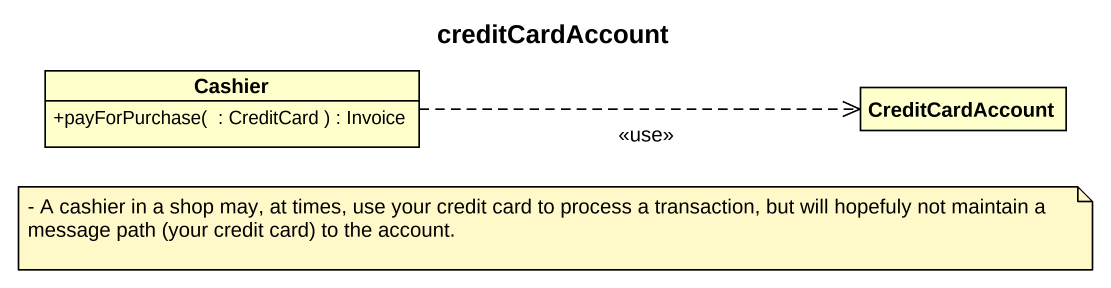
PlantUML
@startuml
title creditCardAccount
hide circle
hide empty members
skinparam classAttributeIconSize 0
class Cashier #FFFFCC {
  +payForPurchase(  : CreditCard ) : Invoice
}
class CreditCardAccount #FFFFCC
Cashier .right.> CreditCardAccount : <<use>>
note as N1
  - A cashier in a shop may, at times, use your credit card to process a transaction, but will hopefuly not maintain a message path (your credit card) to the account.
end note
@enduml
